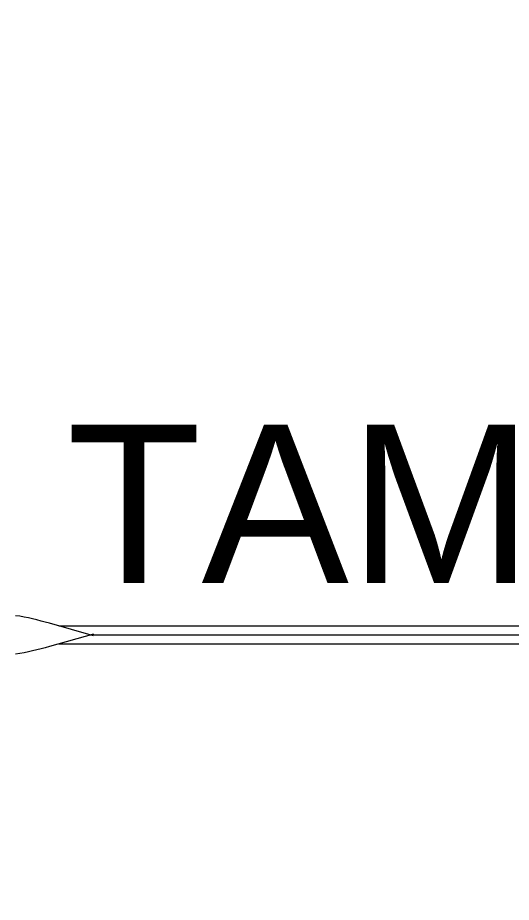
# Model space of a CAD drawing. Header units: centimetres. Extents: x -377343 to 693706, y 194584 to 813780.
# Drawn here: x 181992 to 182097.6, y 498772.4 to 498961.4 of the extents above; entities that cross this region are included whole.
import ezdxf

# ---------------------------------------------------------------- set-up
doc = ezdxf.new("R2010")
doc.units = ezdxf.units.CM
doc.layers.add('PIPA', color=11, linetype='Continuous')
doc.layers.add('TEXT', color=7, linetype='Continuous')
doc.styles.get("Standard").update_dxf_attribs({"font": 'arial.ttf'})

msp = doc.modelspace()

# ---------------------------------------------------------------- linework, layer by layer
at = {"layer": 'PIPA', "lineweight": 35, "extrusion": (0, 0.816497, 0.57735), "elevation": 193451.324}
msp.add_lwpolyline([(-421704.212, -325591.681), (-159560.265, -63447.734), (377343.333, -600351.331), (-158232.47, -1135927.133), (-693706.405, -600453.199), (-454216.825, -360963.619)], dxfattribs=at)
at = {"layer": 'TEXT', "color": 2, "linetype": 'Continuous', "lineweight": 13}
for p, q in [((181992.506, 498833.5), (181991.585, 498833.623)), ((181993.424, 498833.341), (181992.506, 498833.5)), ((181994.339, 498833.152), (181993.424, 498833.341)), ((181995.248, 498832.942), (181994.339, 498833.152)), ((181996.152, 498832.717), (181995.248, 498832.942)), ((181997.049, 498832.484), (181996.152, 498832.717)), ((181997.938, 498832.252), (181997.049, 498832.484)), ((181998.818, 498832.027), (181997.938, 498832.252)), ((182008.223, 498829.352), (181998.818, 498832.027)), ((182008.223, 498829.697), (181998.818, 498827.022)), ((181992.506, 498825.549), (181991.585, 498825.426)), ((181993.424, 498825.709), (181992.506, 498825.549)), ((181994.339, 498825.897), (181993.424, 498825.709)), ((181995.248, 498826.107), (181994.339, 498825.897)), ((181996.152, 498826.332), (181995.248, 498826.107)), ((181997.049, 498826.565), (181996.152, 498826.332)), ((181997.938, 498826.797), (181997.049, 498826.565)), ((181998.818, 498827.022), (181997.938, 498826.797))]:
    msp.add_line(p, q, dxfattribs=at)
at = {"layer": 'TEXT', "color": 2, "linetype": 'Continuous', "lineweight": 9}
for p, q in [((182000.813, 498831.46), (182427.133, 498831.46)), ((182000.813, 498827.59), (182427.133, 498827.59))]:
    msp.add_line(p, q, dxfattribs=at)
at = {"layer": 'TEXT', "color": 2, "linetype": 'Continuous', "lineweight": 15}
msp.add_line((182007.615, 498829.525), (182427.133, 498829.525), dxfattribs=at)

# ---------------------------------------------------------------- texts
at = {"layer": 'TEXT', "color": 2}
msp.add_text('TAMPAK S.KANAN ', height=33.81255, dxfattribs=at).set_placement((182002.494, 498840.628))

doc.saveas('drawing.dxf')
